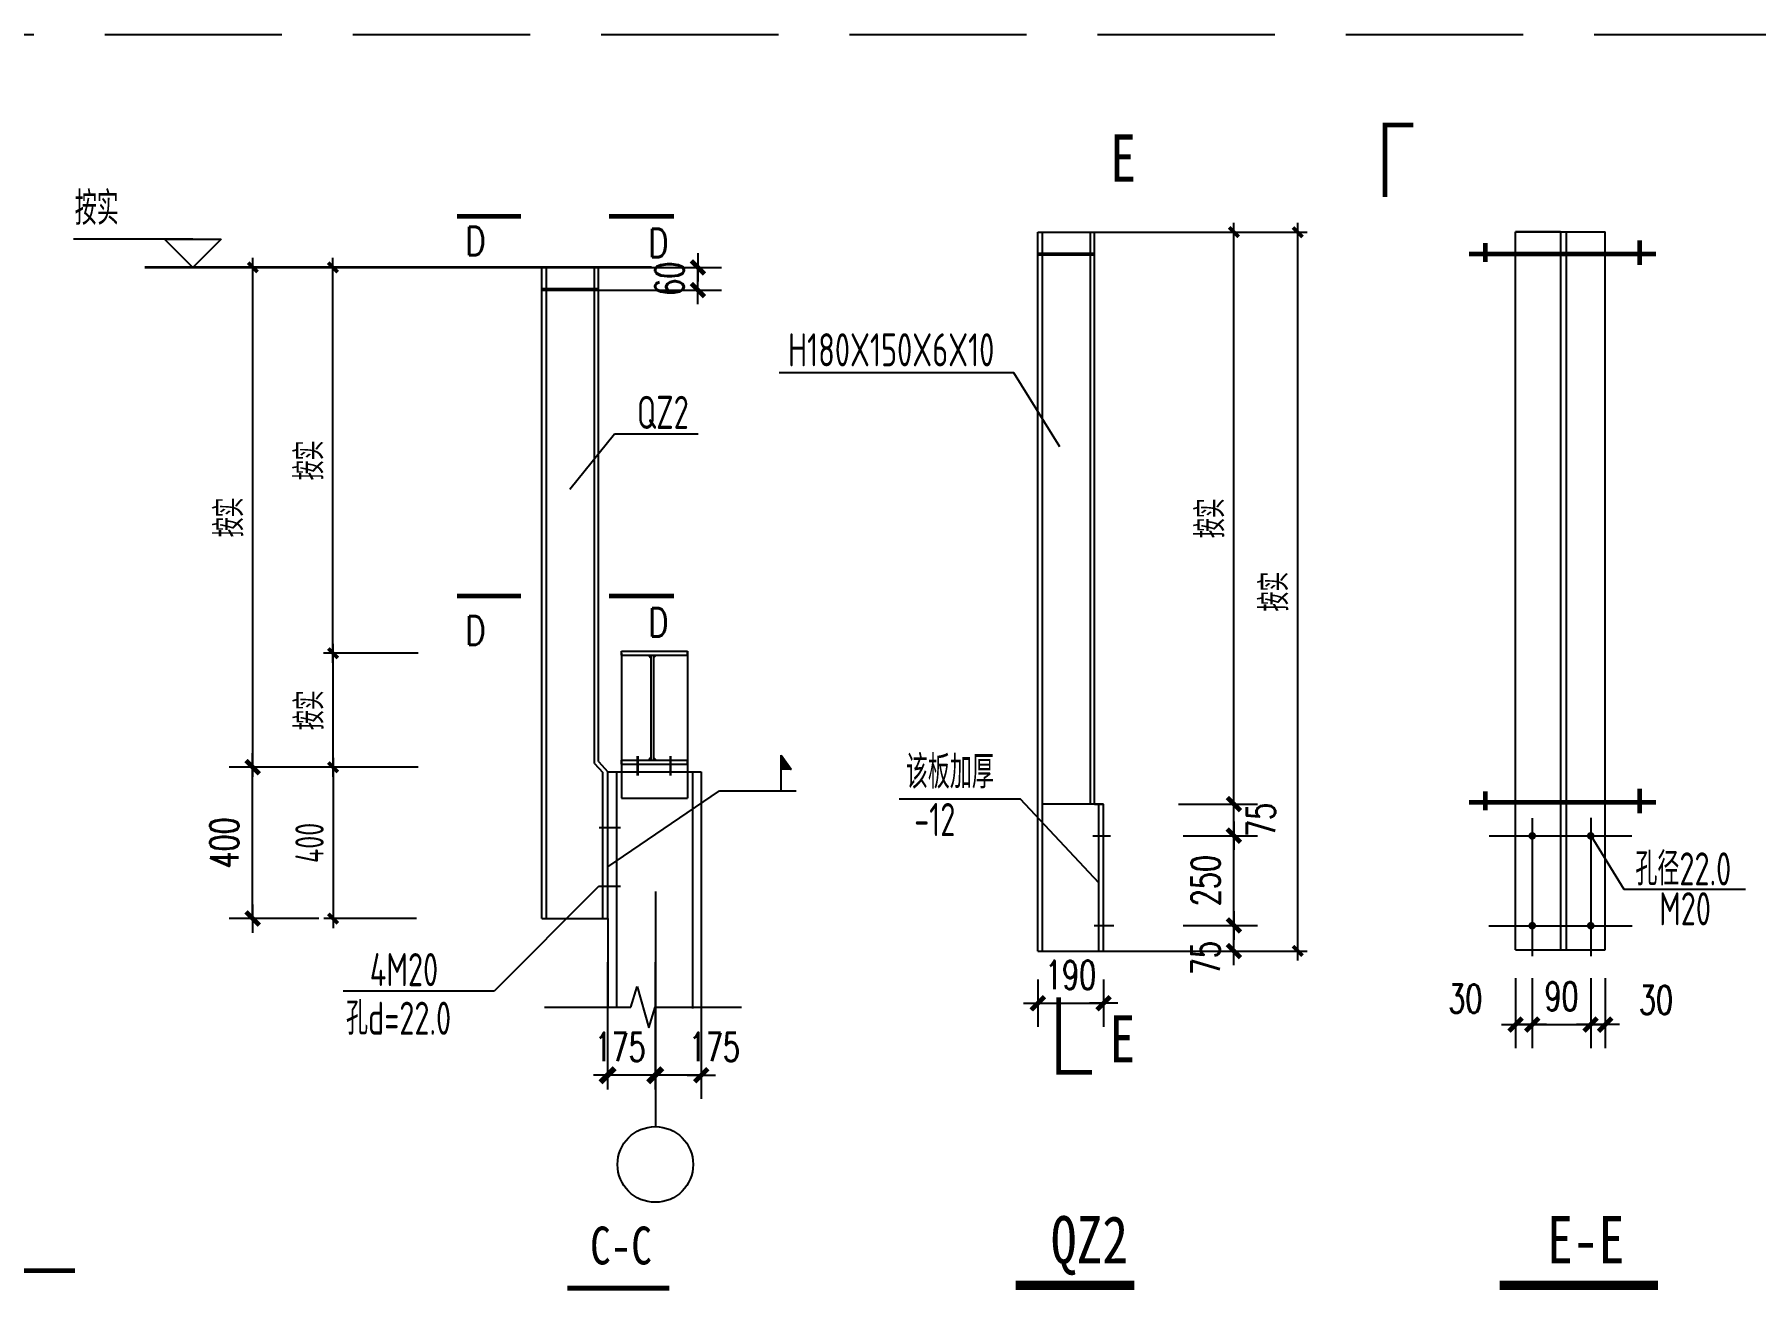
# Model space of a CAD drawing. Header units: millimetres. Extents: x 6950065 to 7140129, y 16284814 to 19754034.
# Drawn here: x 7039092 to 7057294, y 17751722 to 17765002 of the extents above; entities that cross this region are included whole.
import ezdxf
from ezdxf.enums import TextEntityAlignment as Align

# ---------------------------------------------------------------- set-up
doc = ezdxf.new("R2010")
doc.units = ezdxf.units.MM
doc.header["$LTSCALE"] = 1500
doc.header["$MEASUREMENT"] = 0
doc.linetypes.add('DASH', pattern=[0.35, 0.25, -0.1])
doc.linetypes.add('DOTE', pattern=[2.42, 2, -0.2, 0.02, -0.2])
doc.layers.get('Defpoints').update_dxf_attribs({"color": 1})
doc.layers.add('10', color=7, linetype='Continuous', lineweight=35)
for name, color, linetype in [('dim', 7, 'Continuous'), ('DOTE', 250, 'DOTE'), ('OTHER', 7, 'Continuous'), ('PUB_DIM', 161, 'Continuous'), ('PUB_TEXT', 7, 'Continuous'), ('TEXT', 7, 'Continuous'), ('水平支撑', 4, 'Continuous'), ('综合布线', 6, 'Continuous')]:
    doc.layers.add(name, color=color, linetype=linetype)
doc.styles.add('-宋体', font='', dxfattribs={"width": 0.8})
doc.styles.add('DIM_FONT', font='SIMPLEX', dxfattribs={"width": 0.7, "bigfont": 'GBCBIG'})
doc.styles.add('TSSD_Dimension', font='Tssdeng.shx', dxfattribs={"width": 0.7, "bigfont": 'hztxt.shx'})
doc.styles.add('TSSD_REIN', font='tssdeng.shx', dxfattribs={"width": 0.7, "bigfont": 'tssdchn.shx'})
doc.styles.get('-宋体').set_extended_font_data('SimSun')
doc.dimstyles.new('DIMA', dxfattribs={"dimtxt": 300, "dimasz": 150, "dimexe": 150, "dimexo": 100, "dimgap": 50, "dimtad": 1, "dimdec": 0, "dimzin": 0, "dimdsep": 46, "dimtxsty": 'DIM_FONT', "dimblk": 'ARCHTICK', "dimcen": 0.09, "dimdle": 150, "dimclrt": 3, "dimadec": 0, "dimazin": 0, "dimtfac": 1, "dimtdec": 0, "dimtmove": 2, "dimatfit": 3, "dimldrblk": 'ARCHTICK', "dimfxl": 0, "dimtolj": 1, "dimtzin": 0, "dimarcsym": 0})
doc.dimstyles.new('DIMB', dxfattribs={"dimtxt": 300, "dimasz": 1, "dimexe": 250, "dimexo": 300, "dimgap": 150, "dimtad": 1, "dimdec": 0, "dimlfac": 0.2, "dimzin": 0, "dimdsep": 46, "dimtxsty": 'DIM_FONT', "dimblk": '_DIMX', "dimcen": 0.09, "dimse2": 1, "dimclrt": 7, "dimadec": 0, "dimazin": 0, "dimtfac": 1, "dimtdec": 0, "dimtix": 1, "dimtmove": 2, "dimatfit": 3, "dimldrblk": '_DIMX', "dimfxl": 0, "dimtolj": 1, "dimtzin": 0, "dimarcsym": 0})
doc.dimstyles.new('dimn', dxfattribs={"dimtxt": 300, "dimasz": 1, "dimexe": 250, "dimexo": 300, "dimgap": 150, "dimtad": 1, "dimdec": 0, "dimzin": 0, "dimdsep": 46, "dimtxsty": 'DIM_FONT', "dimblk": '_DIMX', "dimcen": 0, "dimdle": 100, "dimclrt": 7, "dimadec": 1, "dimazin": 0, "dimtfac": 1, "dimtdec": 0, "dimtix": 1, "dimtmove": 2, "dimatfit": 3, "dimldrblk": 'ARCHTICK', "dimfxl": 0, "dimtolj": 1, "dimtzin": 0, "dimarcsym": 0})
doc.dimstyles.new('TSSD_100_100', dxfattribs={"dimtxt": 300, "dimasz": 100, "dimexe": 100, "dimexo": 250, "dimgap": 100, "dimtad": 1, "dimdec": 0, "dimzin": 0, "dimdsep": 46, "dimtxsty": 'TSSD_Dimension', "dimblk": 'ARCHTICK', "dimblk1": 'ARCHTICK', "dimblk2": 'ARCHTICK', "dimcen": 0, "dimdle": 100, "dimclrt": 7, "dimadec": 0, "dimazin": 0, "dimtfac": 1, "dimtdec": 0, "dimtix": 1, "dimtmove": 2, "dimatfit": 3, "dimfxl": 0, "dimtolj": 1, "dimtzin": 0, "dimarcsym": 0})
doc.dimstyles.new('TSSD_20_100', dxfattribs={"dimtxt": 300, "dimasz": 100, "dimexe": 100, "dimexo": 250, "dimgap": 100, "dimtad": 1, "dimdec": 0, "dimlfac": 0.2, "dimzin": 0, "dimdsep": 46, "dimtxsty": 'TSSD_Dimension', "dimblk": 'ARCHTICK', "dimcen": 0, "dimdle": 100, "dimclrt": 7, "dimadec": 0, "dimazin": 0, "dimtfac": 1, "dimtdec": 0, "dimtix": 1, "dimtmove": 2, "dimatfit": 3, "dimfxl": 0, "dimtolj": 1, "dimtzin": 0, "dimarcsym": 0})

# ---------------------------------------------------------------- blocks, each defined once
blk = doc.blocks.new('_ArchTick')
at = {"color": 0, "linetype": 'ByBlock', "const_width": 0.4}
blk.add_lwpolyline([(-0.5, -0.5), (0.5, 0.5)], dxfattribs=at)
blk = doc.blocks.new('*D998')
at = {"layer": 'Defpoints', "color": 0}
for p in [(7049753, 17762912), (7052452, 17762912), (7049753, 17755312)]:
    blk.add_point(p, dxfattribs=at)
at = {"layer": 'PUB_DIM', "color": 0, "lineweight": -2}
for p, q in [((7050003, 17762912), (7052552, 17762912)), ((7052452, 17755212), (7052452, 17763012)), ((7050003, 17755312), (7052552, 17755312))]:
    blk.add_line(p, q, dxfattribs=at)
at = {"layer": 'PUB_DIM', "color": 0, "lineweight": -2, "xscale": 100, "yscale": 100, "zscale": 100}
for p, rotation in [((7052452, 17762912), 90), ((7052452, 17755312), 270)]:
    blk.add_blockref('_ArchTick', p, dxfattribs=dict(at, rotation=rotation))
at = {"layer": 'PUB_DIM', "color": 7, "insert": (7052202, 17759112), "char_height": 300, "attachment_point": 5, "rotation": 90, "style": 'TSSD_Dimension'}
blk.add_mtext('\\A1;按实', dxfattribs=at)
blk = doc.blocks.new('*D1000')
at = {"layer": 'Defpoints', "color": 0}
for p in [(7041401, 17762539), (7043401, 17762539), (7043401, 17757255)]:
    blk.add_point(p, dxfattribs=at)
at = {"layer": 'PUB_DIM', "color": 0, "lineweight": -2}
for p, q in [((7043151, 17762539), (7041301, 17762539)), ((7041401, 17757155), (7041401, 17762639)), ((7043151, 17757255), (7041301, 17757255))]:
    blk.add_line(p, q, dxfattribs=at)
at = {"layer": 'PUB_DIM', "color": 0, "lineweight": -2, "xscale": 100, "yscale": 100, "zscale": 100}
for p, rotation in [((7041401, 17762539), 90), ((7041401, 17757255), 270)]:
    blk.add_blockref('_ArchTick', p, dxfattribs=dict(at, rotation=rotation))
at = {"layer": 'PUB_DIM', "color": 7, "insert": (7041151, 17759897), "char_height": 300, "attachment_point": 5, "rotation": 90, "style": 'TSSD_Dimension'}
blk.add_mtext('\\A1;按实', dxfattribs=at)
blk = doc.blocks.new('*D1001')
at = {"layer": 'Defpoints', "color": 0}
for p in [(7042249, 17762539), (7042602, 17762539), (7042602, 17758460)]:
    blk.add_point(p, dxfattribs=at)
at = {"layer": 'PUB_DIM', "color": 0, "lineweight": -2}
for p, q in [((7042352, 17762539), (7042149, 17762539)), ((7042249, 17758360), (7042249, 17762639)), ((7042352, 17758460), (7042149, 17758460))]:
    blk.add_line(p, q, dxfattribs=at)
at = {"layer": 'PUB_DIM', "color": 0, "lineweight": -2, "xscale": 100, "yscale": 100, "zscale": 100}
for p, rotation in [((7042249, 17762539), 90), ((7042249, 17758460), 270)]:
    blk.add_blockref('_ArchTick', p, dxfattribs=dict(at, rotation=rotation))
at = {"layer": 'PUB_DIM', "color": 7, "insert": (7041999, 17760499), "char_height": 300, "attachment_point": 5, "rotation": 90, "style": 'TSSD_Dimension'}
blk.add_mtext('\\A1;按实', dxfattribs=at)
blk = doc.blocks.new('_DIMX')
blk.add_line((-150, 0), (150, 0))
at = {"const_width": 50}
blk.add_lwpolyline([(-70, -70), (70, 70)], dxfattribs=at)
blk = doc.blocks.new('*D1004')
at = {"layer": 'Defpoints', "color": 0}
for p in [(7045658, 17755294), (7046144, 17755294), (7045658, 17753998)]:
    blk.add_point(p, dxfattribs=at)
at = {"layer": 'PUB_DIM', "color": 0, "lineweight": -2}
for p, q in [((7046144, 17754994), (7046144, 17753748)), ((7046143, 17753998), (7045659, 17753998))]:
    blk.add_line(p, q, dxfattribs=at)
at = {"layer": 'PUB_DIM', "color": 0, "lineweight": -2, "rotation": 180}
blk.add_blockref('_DIMX', (7045658, 17753998), dxfattribs=at)
at = {"layer": 'PUB_DIM', "color": 0, "lineweight": -2}
blk.add_blockref('_DIMX', (7046144, 17753998), dxfattribs=at)
at = {"layer": 'PUB_DIM', "color": 7, "insert": (7046283, 17754298), "char_height": 300, "attachment_point": 5, "style": 'DIM_FONT'}
blk.add_mtext('\\A1;175', dxfattribs=at)
blk = doc.blocks.new('*D1005')
at = {"layer": 'Defpoints', "color": 0}
for p in [(7045154, 17755294), (7045658, 17755294), (7045154, 17753998)]:
    blk.add_point(p, dxfattribs=at)
at = {"layer": 'PUB_DIM', "color": 0, "lineweight": -2}
for p, q in [((7045154, 17755194), (7045154, 17753848)), ((7045658, 17755194), (7045658, 17753848)), ((7045808, 17753998), (7045004, 17753998))]:
    blk.add_line(p, q, dxfattribs=at)
at = {"layer": 'PUB_DIM', "color": 0, "lineweight": -2, "xscale": 150, "yscale": 150, "zscale": 150, "rotation": 180}
blk.add_blockref('_ArchTick', (7045154, 17753998), dxfattribs=at)
at = {"layer": 'PUB_DIM', "color": 0, "lineweight": -2, "xscale": 150, "yscale": 150, "zscale": 150}
blk.add_blockref('_ArchTick', (7045658, 17753998), dxfattribs=at)
at = {"layer": 'PUB_DIM', "color": 3, "insert": (7045286, 17754298), "char_height": 300, "attachment_point": 5, "style": 'DIM_FONT'}
blk.add_mtext('\\A1;175', dxfattribs=at)
blk = doc.blocks.new('*D1006')
at = {"layer": 'Defpoints', "color": 0}
for p in [(7049702, 17755311), (7050398, 17755312), (7050399, 17754760)]:
    blk.add_point(p, dxfattribs=at)
at = {"layer": 'PUB_DIM', "color": 0, "lineweight": -2}
for p, q in [((7049702, 17755011), (7049703, 17754510)), ((7050399, 17755012), (7050399, 17754510)), ((7049702, 17754760), (7049701, 17754760)), ((7049703, 17754760), (7050399, 17754760)), ((7050400, 17754760), (7050401, 17754760))]:
    blk.add_line(p, q, dxfattribs=at)
for p, rotation in [((7049703, 17754760), 0.06070544370160746), ((7050399, 17754760), 180.0607054437016)]:
    blk.add_blockref('_DIMX', p, dxfattribs=dict(at, rotation=rotation))
at = {"layer": 'PUB_DIM', "color": 7, "insert": (7050050, 17755060), "char_height": 300, "attachment_point": 5, "rotation": 0.0607, "style": 'DIM_FONT'}
blk.add_mtext('\\A1;190', dxfattribs=at)
blk = doc.blocks.new('*D1007')
at = {"layer": 'Defpoints', "color": 0}
for p in [(7044594, 17762539), (7046108, 17762539), (7044594, 17762299)]:
    blk.add_point(p, dxfattribs=at)
at = {"layer": 'PUB_DIM', "color": 0, "lineweight": -2}
for p, q in [((7044894, 17762539), (7046358, 17762539)), ((7046108, 17762540), (7046108, 17762541)), ((7046108, 17762299), (7046108, 17762539)), ((7044894, 17762299), (7046358, 17762299)), ((7046108, 17762298), (7046108, 17762297))]:
    blk.add_line(p, q, dxfattribs=at)
for p, rotation in [((7046108, 17762539), 270), ((7046108, 17762299), 90)]:
    blk.add_blockref('_DIMX', p, dxfattribs=dict(at, rotation=rotation))
at = {"layer": 'PUB_DIM', "color": 7, "insert": (7045808, 17762419), "char_height": 300, "attachment_point": 5, "rotation": 90, "style": 'DIM_FONT'}
blk.add_mtext('\\A1;60', dxfattribs=at)
blk = doc.blocks.new('*D1008')
at = {"layer": 'Defpoints', "color": 0}
for p in [(7050940, 17762912), (7051777, 17762912), (7050940, 17756865)]:
    blk.add_point(p, dxfattribs=at)
at = {"layer": 'PUB_DIM', "color": 0, "lineweight": -2}
for p, q in [((7051190, 17762912), (7051877, 17762912)), ((7051777, 17756765), (7051777, 17763012)), ((7051190, 17756865), (7051877, 17756865))]:
    blk.add_line(p, q, dxfattribs=at)
at = {"layer": 'PUB_DIM', "color": 0, "lineweight": -2, "xscale": 100, "yscale": 100, "zscale": 100}
for p, rotation in [((7051777, 17762912), 90), ((7051777, 17756865), 270)]:
    blk.add_blockref('_ArchTick', p, dxfattribs=dict(at, rotation=rotation))
at = {"layer": 'PUB_DIM', "color": 7, "insert": (7051527, 17759888), "char_height": 300, "attachment_point": 5, "rotation": 90, "style": 'TSSD_Dimension'}
blk.add_mtext('\\A1;按实', dxfattribs=at)
blk = doc.blocks.new('*D1011')
at = {"layer": 'Defpoints', "color": 0}
for p in [(7054932, 17755326), (7055550, 17755326), (7055550, 17754534)]:
    blk.add_point(p, dxfattribs=at)
at = {"layer": 'PUB_DIM', "color": 0, "lineweight": -2}
for p, q in [((7054932, 17755026), (7054932, 17754284)), ((7055550, 17755026), (7055550, 17754284)), ((7054931, 17754534), (7054930, 17754534)), ((7054932, 17754534), (7055550, 17754534)), ((7055551, 17754534), (7055552, 17754534))]:
    blk.add_line(p, q, dxfattribs=at)
blk.add_blockref('_DIMX', (7054932, 17754534), dxfattribs=at)
at = {"layer": 'PUB_DIM', "color": 0, "lineweight": -2, "rotation": 180}
blk.add_blockref('_DIMX', (7055550, 17754534), dxfattribs=at)
at = {"layer": 'PUB_DIM', "color": 7, "insert": (7055241, 17754834), "char_height": 300, "attachment_point": 5, "style": 'DIM_FONT'}
blk.add_mtext('\\A1;90', dxfattribs=at)
blk = doc.blocks.new('*D1012')
at = {"layer": 'Defpoints', "color": 0}
for p in [(7055550, 17755326), (7055703, 17755326), (7055703, 17754534)]:
    blk.add_point(p, dxfattribs=at)
at = {"layer": 'PUB_DIM', "color": 0, "lineweight": -2}
for p, q in [((7055550, 17755026), (7055550, 17754284)), ((7055703, 17755026), (7055703, 17754284)), ((7055549, 17754534), (7055548, 17754534)), ((7055550, 17754534), (7055703, 17754534)), ((7055704, 17754534), (7055705, 17754534))]:
    blk.add_line(p, q, dxfattribs=at)
blk.add_blockref('_DIMX', (7055550, 17754534), dxfattribs=at)
at = {"layer": 'PUB_DIM', "color": 0, "lineweight": -2, "rotation": 180}
blk.add_blockref('_DIMX', (7055703, 17754534), dxfattribs=at)
at = {"layer": 'PUB_DIM', "color": 7, "insert": (7056240, 17754795), "char_height": 300, "attachment_point": 5, "style": 'DIM_FONT'}
blk.add_mtext('\\A1;30', dxfattribs=at)
blk = doc.blocks.new('*D1019')
at = {"layer": 'Defpoints', "color": 0}
for p in [(7050940, 17755582), (7051777, 17755582), (7050940, 17755312)]:
    blk.add_point(p, dxfattribs=at)
at = {"layer": 'PUB_DIM', "color": 0, "lineweight": -2}
for p, q in [((7051240, 17755582), (7052027, 17755582)), ((7051777, 17755583), (7051777, 17755584)), ((7051777, 17755312), (7051777, 17755582)), ((7051240, 17755312), (7052027, 17755312)), ((7051777, 17755311), (7051777, 17755310))]:
    blk.add_line(p, q, dxfattribs=at)
for p, rotation in [((7051777, 17755582), 270), ((7051777, 17755312), 90)]:
    blk.add_blockref('_DIMX', p, dxfattribs=dict(at, rotation=rotation))
at = {"layer": 'PUB_DIM', "color": 7, "insert": (7051477, 17755237), "char_height": 300, "attachment_point": 5, "rotation": 90, "style": 'DIM_FONT'}
blk.add_mtext('\\A1;75', dxfattribs=at)
blk = doc.blocks.new('*D1020')
at = {"layer": 'Defpoints', "color": 0}
for p in [(7054756, 17755326), (7054932, 17755326), (7054932, 17754534)]:
    blk.add_point(p, dxfattribs=at)
at = {"layer": 'PUB_DIM', "color": 0, "lineweight": -2}
for p, q in [((7054756, 17755026), (7054756, 17754284)), ((7054932, 17755026), (7054932, 17754284)), ((7054755, 17754534), (7054754, 17754534)), ((7054756, 17754534), (7054932, 17754534)), ((7054933, 17754534), (7054934, 17754534))]:
    blk.add_line(p, q, dxfattribs=at)
blk.add_blockref('_DIMX', (7054756, 17754534), dxfattribs=at)
at = {"layer": 'PUB_DIM', "color": 0, "lineweight": -2, "rotation": 180}
blk.add_blockref('_DIMX', (7054932, 17754534), dxfattribs=at)
at = {"layer": 'PUB_DIM', "color": 7, "insert": (7054224, 17754808), "char_height": 300, "attachment_point": 5, "style": 'DIM_FONT'}
blk.add_mtext('\\A1;30', dxfattribs=at)
blk = doc.blocks.new('*D1104')
at = {"layer": 'Defpoints', "color": 0}
for p in [(7042251, 17758460), (7043401, 17758460), (7043401, 17757255)]:
    blk.add_point(p, dxfattribs=at)
at = {"layer": 'dim', "color": 0, "lineweight": -2}
for p, q in [((7042251, 17757155), (7042251, 17758560)), ((7043151, 17758460), (7042151, 17758460)), ((7043151, 17757255), (7042151, 17757255))]:
    blk.add_line(p, q, dxfattribs=at)
at = {"layer": 'dim', "color": 0, "lineweight": -2, "xscale": 100, "yscale": 100, "zscale": 100}
for p, rotation in [((7042251, 17758460), 90), ((7042251, 17757255), 270)]:
    blk.add_blockref('_ArchTick', p, dxfattribs=dict(at, rotation=rotation))
at = {"layer": 'dim', "color": 7, "insert": (7042001, 17757858), "char_height": 300, "attachment_point": 5, "rotation": 90, "style": 'TSSD_Dimension'}
blk.add_mtext('\\A1;按实', dxfattribs=at)
blk = doc.blocks.new('*D1105')
at = {"layer": 'Defpoints', "color": 0}
for p in [(7043384, 17757255), (7042251, 17755655), (7043384, 17755655)]:
    blk.add_point(p, dxfattribs=at)
at = {"layer": 'dim', "color": 0, "lineweight": -2}
for p, q in [((7042251, 17757355), (7042251, 17755555)), ((7043134, 17757255), (7042151, 17757255)), ((7043134, 17755655), (7042151, 17755655))]:
    blk.add_line(p, q, dxfattribs=at)
at = {"layer": 'dim', "color": 0, "lineweight": -2, "xscale": 100, "yscale": 100, "zscale": 100}
for p, rotation in [((7042251, 17757255), 90), ((7042251, 17755655), 270)]:
    blk.add_blockref('_ArchTick', p, dxfattribs=dict(at, rotation=rotation))
at = {"layer": 'dim', "color": 7, "insert": (7042001, 17756455), "char_height": 300, "attachment_point": 5, "rotation": 90, "style": 'TSSD_Dimension'}
blk.add_mtext('\\A1;400', dxfattribs=at)

msp = doc.modelspace()

# ---------------------------------------------------------------- hatches: boundary and pattern name
at = {"layer": 'PUB_TEXT'}
h = msp.add_hatch(dxfattribs=at)
h.set_pattern_fill('ANSI31', color=256, style=0)
h.set_pattern_definition([(45, (7002019.50364, 17636513.92554), (-0.08838834765, 0.08838834765), [])])
h.paths.add_polyline_path([(7046987.5, 17757233.9), (7047095.5, 17757233.9), (7046987.5, 17757383.9)])

# ---------------------------------------------------------------- linework, layer by layer
for points, const_width in [([(7045471.1, 17757374.5), (7045471.1, 17757164.7)], 26), ([(7045818.4, 17757374.5), (7045818.4, 17757164.7)], 25)]:
    msp.add_lwpolyline(points, dxfattribs=dict(const_width=const_width))
at = {"layer": '10'}
for p, q in [((7045619, 17762538.5, 400), (7040258.3, 17762538.5, 400)), ((7050302, 17762681.6, 400), (7049702, 17762681.6, 400)), ((7050302, 17762672, 400), (7049702, 17762672, 400)), ((7045057.9, 17762308.1, 400), (7044457.9, 17762308.1, 400)), ((7045057.9, 17762298.5, 400), (7044457.9, 17762298.5, 400))]:
    msp.add_line(p, q, dxfattribs=at)
at = {"layer": 'DOTE'}
msp.add_line((7045658.2, 17755942.2), (7045658.2, 17753455.4), dxfattribs=at)
at = {"layer": 'OTHER'}
for p, q in [((7045397.7, 17754718.3), (7045467.7, 17754938.3)), ((7045467.7, 17754938.3), (7045587.7, 17754498.3)), ((7044485.5, 17754718.3), (7045397.7, 17754718.3)), ((7045587.7, 17754498.3), (7045657.7, 17754718.3)), ((7045657.7, 17754718.3), (7046569.9, 17754718.3))]:
    msp.add_line(p, q, dxfattribs=at)
at = {"layer": 'PUB_DIM'}
for p, q in [((7040766.4, 17762838.5), (7039503.5, 17762838.5)), ((7040466.4, 17762838.5), (7041066.4, 17762838.5)), ((7040766.4, 17762538.5), (7040466.4, 17762838.5)), ((7041066.4, 17762838.5), (7040766.4, 17762538.5)), ((7050398.3, 17756864.6), (7049752.5, 17756864.6))]:
    msp.add_line(p, q, dxfattribs=at)
at = {"layer": 'PUB_DIM', "const_width": 50}
for points in [[(7043561.2, 17763078.3), (7044236.6, 17763078.3)], [(7045854.1, 17763078.3), (7045168.2, 17763078.3)], [(7043561.2, 17759065.7), (7044236.6, 17759065.7)], [(7045854.1, 17759065.7), (7045168.2, 17759065.7)]]:
    msp.add_lwpolyline(points, dxfattribs=at)
at = {"layer": 'PUB_TEXT'}
for p, q in [((7046987.5, 17757003.9), (7046987.5, 17757383.9)), ((7046987.5, 17757383.9), (7047095.5, 17757233.9)), ((7047095.5, 17757233.9), (7046987.5, 17757233.9)), ((7045155.5, 17756202.9), (7046336.5, 17757003.9)), ((7046336.5, 17757003.9), (7047147.5, 17757003.9)), ((7045062.1, 17755996.7), (7043955.5, 17754888.9)), ((7043955.5, 17754888.9), (7042356, 17754888.9))]:
    msp.add_line(p, q, dxfattribs=at)
at = {"layer": '水平支撑'}
for p, q in [((7049702, 17756901.9), (7049702, 17762912)), ((7049702, 17762912), (7050302, 17762912)), ((7049752.5, 17756909.9), (7049752.5, 17762912)), ((7050259.9, 17756864.6), (7050259.9, 17762912)), ((7050302, 17756864.6), (7050302, 17762912)), ((7054756, 17755325.8), (7054756, 17762914.8)), ((7055229.3, 17762914.8), (7054756, 17762914.8)), ((7054756, 17762914.8), (7055702.6, 17762914.8)), ((7055229.3, 17762914.8), (7055229.3, 17755325.8)), ((7055291, 17762914.8), (7055291, 17755325.8)), ((7055702.6, 17755325.8), (7055702.6, 17762914.8)), ((7044457.9, 17757244.8), (7044457.9, 17762538.5)), ((7044508.4, 17757252.8), (7044508.4, 17762538.5)), ((7045015.8, 17757294.7), (7045015.8, 17762538.5)), ((7045057.9, 17757314.8), (7045057.9, 17762538.5)), ((7049450.3, 17761423.7), (7046966, 17761423.7)), ((7049936.1, 17760640.9), (7049450.3, 17761423.7)), ((7044752.3, 17760195.2), (7045226.4, 17760779.5)), ((7045226.4, 17760779.5), (7046111.3, 17760779.5)), ((7045299.9, 17758481.9), (7045999.3, 17758481.9)), ((7045299.9, 17758439), (7045299.9, 17758481.9)), ((7045299.9, 17758460.5), (7045299.9, 17756928)), ((7045299.9, 17758439), (7045999.3, 17758439)), ((7045584.8, 17758439), (7045610.1, 17758410.5)), ((7045610.1, 17758439), (7045610.1, 17757331.4)), ((7045640.1, 17758439), (7045640.1, 17757331.4)), ((7045640.1, 17758413.1), (7045666.9, 17758439)), ((7045999.3, 17758481.9), (7045999.3, 17756928)), ((7045999.3, 17758439), (7045999.3, 17758481.9)), ((7045015.8, 17757294.7), (7045103.7, 17757199.4)), ((7045057.9, 17757314.8), (7045154.2, 17757207.4)), ((7045299.9, 17757331.4), (7045999.3, 17757331.4)), ((7045299.9, 17757288.5), (7045299.9, 17757331.4)), ((7045299.9, 17757288.5), (7045999.3, 17757288.5)), ((7045584.8, 17757331.4), (7045610.1, 17757359.9)), ((7045640.1, 17757357.3), (7045666.9, 17757331.4)), ((7045999.3, 17757288.5), (7045999.3, 17757331.4)), ((7044457.9, 17755654.9), (7044457.9, 17757244.8)), ((7044508.4, 17755654.9), (7044508.4, 17757252.8)), ((7045103.7, 17755654.9), (7045103.7, 17757199.4)), ((7045154.2, 17755654.9), (7045154.2, 17757207.4)), ((7045154.2, 17757207.4), (7046144.1, 17757207.4)), ((7045247, 17757207.4), (7045247, 17754718.3)), ((7046051.3, 17757207.4), (7046051.3, 17754705.1)), ((7046144.1, 17757207.4), (7046144.1, 17754705.1)), ((7045299.9, 17756928), (7045999.3, 17756928)), ((7049521.5, 17756915.7), (7048238, 17756915.7)), ((7050347.8, 17756034.1), (7049521.5, 17756915.7)), ((7049702, 17755312), (7049702, 17756901.9)), ((7049752.5, 17755312), (7049752.5, 17756909.9)), ((7050302, 17756864.6), (7050398.3, 17756864.6)), ((7050347.8, 17755312), (7050347.8, 17756864.6)), ((7050398.3, 17755312), (7050398.3, 17756864.6)), ((7054931.9, 17756716.7), (7054931.9, 17755256.9)), ((7055550.2, 17756720), (7055550.2, 17755256.9)), ((7054477.4, 17756529.3), (7055984.9, 17756529.3)), ((7055552.2, 17756532.1), (7055901.8, 17755966.2)), ((7055901.8, 17755966.2), (7057188.2, 17755966.2)), ((7044457.9, 17755654.9, 400), (7045154.2, 17755654.9)), ((7045154.2, 17755654.9), (7045154.2, 17754718.3)), ((7054473.8, 17755579.6), (7055990.1, 17755579.6)), ((7049702, 17755312, 400), (7050398.3, 17755312)), ((7054756, 17755325.8), (7055702.6, 17755325.8))]:
    msp.add_line(p, q, dxfattribs=at)
for points, const_width in [([(7053673.5, 17764045.8), (7053373.2, 17764045.8), (7053373.2, 17763281.6)], 50), ([(7054434.8, 17762797.2), (7054434.8, 17762595.1)], 50), ([(7056067.7, 17762826.1), (7056067.7, 17762566.2)], 50), ([(7054261.4, 17762681.7), (7056241.1, 17762681.7)], 50), ([(7054261.4, 17756884.8), (7056241.1, 17756884.8)], 50), ([(7054434.8, 17757000.3), (7054434.8, 17756798.1)], 50), ([(7056067.7, 17757029.2), (7056067.7, 17756769.2)], 50), ([(7045062.1, 17756615.3), (7045291.9, 17756615.3)], 20), ([(7045062.1, 17755996.7), (7045291.9, 17755996.7)], 20), ([(7049922.7, 17754821.4), (7049922.7, 17754030), (7050277.7, 17754030)], 50), ([(7032729.8, 17751931.4), (7039521, 17751931.4)], 50), ([(7049469.8, 17751778), (7050722.1, 17751778)], 100), ([(7054587.1, 17751778), (7056262, 17751778)], 100), ([(7044727.2, 17751747.5), (7045807, 17751747.5)], 50)]:
    msp.add_lwpolyline(points, dxfattribs=dict(at, const_width=const_width))
for points in [[(7050285.4, 17756531.5), (7050472.6, 17756531.5)], [(7050299.8, 17755581.7), (7050508.6, 17755581.7)]]:
    msp.add_lwpolyline(points, dxfattribs=at)
at = {"layer": '水平支撑', "const_width": 39.8}
for points in [[(7054911.7, 17756529.3, 1), (7054952, 17756529.3, 1)], [(7055530.1, 17756529.3, 1), (7055570.3, 17756529.3, 1)], [(7054911.7, 17755579.6, 1), (7054952, 17755579.6, 1)], [(7055530.1, 17755579.6, 1), (7055570.3, 17755579.6, 1)]]:
    msp.add_lwpolyline(points, format="xyb", close=True, dxfattribs=at)
at = {"layer": '水平支撑'}
msp.add_circle((7045658.2, 17753055.4), 400, dxfattribs=at)
at = {"layer": '综合布线', "linetype": 'DASH', "ltscale": 5}
msp.add_line((7003085, 17765002), (7076685, 17765002), dxfattribs=at)

# ---------------------------------------------------------------- texts
at = {"layer": 'PUB_DIM', "style": 'DIM_FONT', "width": 0.8}
for p in [(7043756.5, 17762819), (7045690.2, 17762798.1), (7045690.2, 17758785.4), (7043756.5, 17758700.6)]:
    msp.add_text('D', height=300, dxfattribs=at).set_placement(p, align=Align.MIDDLE)
at = {"layer": 'PUB_TEXT'}
for s, height, style, width, p in [('E', 500, '-宋体', 0.8, (7050468.8, 17763445.4)), ('H180X150X6X10', 350, 'TSSD_REIN', 0.7, (7047061.2, 17761493.1)), ('QZ2', 350, 'TSSD_REIN', 0.7, (7045463.4, 17760831.6)), ('该板加厚', 350, 'TSSD_REIN', 0.7, (7048307.4, 17757029.5)), ('-12', 350, 'TSSD_REIN', 0.7, (7048395.5, 17756527)), ('孔径22.0', 350, 'TSSD_REIN', 0.7, (7056022.2, 17756005.7)), ('M20', 350, 'TSSD_REIN', 0.7, (7056274.1, 17755583.5)), ('4M20', 350, 'TSSD_REIN', 0.7, (7042638.3, 17754940.3)), ('孔d=22.0', 350, 'TSSD_REIN', 0.7, (7042386.7, 17754426.6)), ('E', 500, '-宋体', 0.8, (7050460.8, 17754133.8)), ('C-C', 400, '-宋体', 0.8, (7044968.4, 17751998.9)), ('QZ2', 500, '-宋体', 0.8, (7049840.7, 17752009.8)), ('E-E', 500, '-宋体', 0.8, (7055090, 17752009.8))]:
    msp.add_text(s, height=height, dxfattribs=dict(at, style=style, width=width)).set_placement(p)
at = {"layer": 'TEXT', "style": 'TSSD_REIN', "width": 0.7}
msp.add_text('按实', height=350, dxfattribs=at).set_placement((7039518.3, 17762883.8), align=Align.BOTTOM_LEFT)

# ---------------------------------------------------------------- dimensions: what is measured, and where the dimension line sits
at = {"layer": 'dim'}
for base, p1, p2, text, picture, middle in [((7042250.5, 17758460.5), (7043400.5, 17757254.9), (7043400.5, 17758460.5), '按实', '*D1104', (7042000.5, 17757857.7)), ((7042250.5, 17755654.9), (7043384.3, 17757254.9), (7043384.3, 17755654.9), '400', '*D1105', (7042000.5, 17756454.9))]:
    dim = msp.add_linear_dim(base=base, p1=p1, p2=p2, angle=90, text=text, dimstyle='TSSD_100_100', dxfattribs=at)
    dim.commit()
    dim.dimension.update_dxf_attribs({"geometry": picture, "text_midpoint": middle})
at = {"layer": 'PUB_DIM'}
for p1, p2, distance, text, dimstyle, picture, middle in [((7049752.5, 17755312), (7049752.5, 17762912), -2699.8, '按实', 'TSSD_20_100', '*D998', (7052202.3, 17759112)), ((7050939.6, 17756864.6), (7050939.6, 17762912), -837, '按实', 'TSSD_20_100', '*D1008', (7051526.6, 17759888.3)), ((7043400.5, 17757254.9), (7043400.5, 17762538.5), 2000, '按实', 'TSSD_20_100', '*D1000', (7041150.5, 17759896.7)), ((7042602.4, 17758460.5), (7042602.4, 17762538.5), 353.8, '按实', 'TSSD_20_100', '*D1001', (7041998.6, 17760499.5)), ((7044593.5, 17762298.5), (7044593.5, 17762538.5), -1514, '60', 'dimn', '*D1007', (7045807.5, 17762418.5)), ((7049702, 17755311.3), (7050398.3, 17755312), -551.7, '190', 'dimn', '*D1006', (7050050.4, 17755060)), ((7054931.9, 17755325.8), (7055550.2, 17755325.8), -791.4, '90', 'dimn', '*D1011', (7055241, 17754834.3))]:
    dim = msp.add_aligned_dim(p1=p1, p2=p2, distance=distance, text=text, dimstyle=dimstyle, dxfattribs=at)
    dim.commit()
    dim.dimension.update_dxf_attribs({"geometry": picture, "text_midpoint": middle})
for p1, p2, distance, text in [((7042399.6, 17755654.9), (7042399.6, 17757254.9), 1000, '400'), ((7050939.6, 17755581.7), (7050939.6, 17756531.5), -837, '250')]:
    msp.add_aligned_dim(p1=p1, p2=p2, distance=distance, text=text, dimstyle='dimn', dxfattribs=at).render()
msp.add_linear_dim(base=(7051776.6, 17756864.6), p1=(7050939.6, 17756531.5), p2=(7050939.6, 17756864.6), angle=90, location=(7052064.6, 17756698), text='75', dimstyle='dimn', dxfattribs=at).render()
for base, p1, p2, angle, text, dimstyle, picture, middle in [((7051776.6, 17755581.7), (7050939.6, 17755312), (7050939.6, 17755581.7), 90, '75', 'dimn', '*D1019', (7051476.6, 17755236.6)), ((7045154.2, 17753998.4), (7045658.2, 17755294.2), (7045154.2, 17755294.2), 180, '175', 'DIMA', '*D1005', (7045286.1, 17754298.4)), ((7045658.2, 17753998.4), (7046144.1, 17755294.2), (7045658.2, 17755294.2), 180, '175', 'DIMB', '*D1004', (7046283.4, 17754298.4)), ((7054931.9, 17754534.3), (7054756, 17755325.8), (7054931.9, 17755325.8), 0, '30', 'dimn', '*D1020', (7054224, 17754807.8)), ((7055702.6, 17754534.3), (7055550.2, 17755325.8), (7055702.6, 17755325.8), 360, '30', 'dimn', '*D1012', (7056240.3, 17754794.6))]:
    dim = msp.add_linear_dim(base=base, p1=p1, p2=p2, angle=angle, text=text, dimstyle=dimstyle, dxfattribs=at)
    dim.commit()
    dim.dimension.update_dxf_attribs({"geometry": picture, "text_midpoint": middle, "dimtype": 129})

doc.saveas('drawing.dxf')
